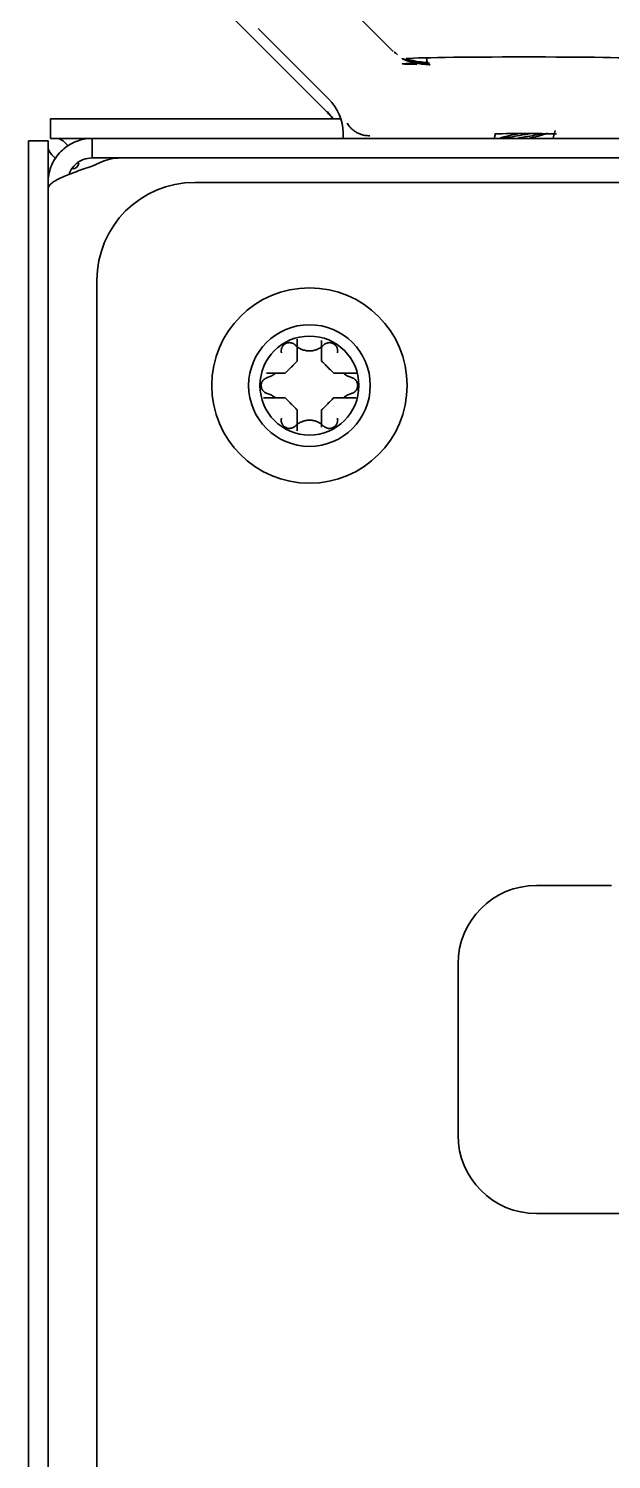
# Model space of a CAD drawing. Header units: inches. Extents: x 90 to 4161, y -506 to 3104.
# Drawn here: x 2250.1 to 2274, y 2880.7 to 2939.3 of the extents above; entities that cross this region are included whole.
import ezdxf

# ---------------------------------------------------------------- set-up
doc = ezdxf.new("R2010")
doc.units = ezdxf.units.IN
doc.layers.add('1', color=7, linetype='Continuous', true_color=0xffffff)

msp = doc.modelspace()

# ---------------------------------------------------------------- linework, layer by layer
at = {"layer": '1', "color": 7, "linetype": 'Continuous', "lineweight": 35}
for p, q in [((2265.012, 2938.373), (2257.023, 2946.362)), ((2254.941, 2943.247), (2262.219, 2935.969)), ((2259.497, 2939.292), (2262.384, 2936.404)), ((2265.054, 2938.342), (2265.116, 2938.289)), ((2265.073, 2938.32), (2265.116, 2938.289)), ((2265.555, 2938.067), (2265.588, 2938.068)), ((2266.391, 2938.098), (2266.391, 2938.047)), ((2250.991, 2935.597), (2252.991, 2935.597)), ((2250.991, 2934.797), (2250.991, 2935.597)), ((2262.885, 2935.597), (2252.991, 2935.597)), ((2250.091, 2932.697), (2250.091, 2934.697)), ((2250.091, 2934.697), (2250.891, 2934.697)), ((2250.891, 2934.697), (2250.891, 2932.997)), ((2252.684, 2934.797), (2250.991, 2934.797)), ((2252.691, 2934.797), (2253.017, 2934.797)), ((2253.017, 2934.797), (2253.862, 2934.797)), ((2253.862, 2934.797), (2309.555, 2934.797)), ((2262.97, 2935.025), (2262.974, 2934.797)), ((2269.193, 2934.988), (2269.202, 2934.956)), ((2269.444, 2934.825), (2269.364, 2934.797)), ((2252.691, 2933.997), (2253.017, 2933.997)), ((2253.017, 2933.808), (2252.691, 2933.656)), ((2253.862, 2933.997), (2253.017, 2933.997)), ((2253.862, 2933.997), (2309.555, 2933.997)), ((2253.862, 2933.995), (2309.191, 2933.995)), ((2259.591, 2933.995), (2259.591, 2933.997)), ((2262.988, 2933.997), (2262.988, 2933.995)), ((2269.187, 2933.997), (2269.188, 2933.995)), ((2271.6, 2933.995), (2271.6, 2933.997)), ((2250.891, 2932.997), (2250.891, 2932.747)), ((2311.391, 2932.997), (2256.891, 2932.997)), ((2256.891, 2932.997), (2315.892, 2932.997)), ((2250.091, 2932.697), (2250.091, 2518.674)), ((2250.891, 2292.897), (2250.891, 2932.747)), ((2252.891, 2928.997), (2252.891, 2841.492)), ((2252.891, 2842.997), (2252.891, 2928.997)), ((2273.955, 2904.215), (2270.891, 2904.215)), ((2267.674, 2900.997), (2267.674, 2893.997)), ((2270.891, 2890.78), (2284.891, 2890.78))]:
    msp.add_line(p, q, dxfattribs=at)
for radius in [4, 2.49, 2.025]:
    msp.add_circle((2261.591, 2924.679), radius, dxfattribs=at)
for centre, radius, start, end in [((2266.674, 2938.047), 0.283, 180, 241.92751), ((2251.891, 2933.797), 0.25, 270, 0), ((2253.862, 2931.995), 2, 90, 115), ((2256.891, 2928.997), 4, 90, 180), ((2256.891, 2928.997), 4, 90, 180), ((2270.891, 2900.997), 3.217, 90, 180), ((2270.891, 2893.997), 3.217, 180, 270)]:
    msp.add_arc(centre, radius, start, end, dxfattribs=at)
for centre, major_axis, ratio, start_param, end_param in [((2264.066, 2939.672), (1.014, -1.35), 0.045837, 5.971753, 5.988284), ((2270.035, 2933.288), (5, -5.063), 0.012264, 2.897551, 3.066746), ((2270.391, 2937.849), (-5, 0), 0.008727, 5.601264, 6.779796), ((2266.52, 2940.902), (-1.148, -2.772), 0.999955, 0.058747, 0.267615), ((2270.391, 2938.045), (5, 0), 0.017455, 0.087266, 2.885131), ((2260.9, 2934.478), (0.76, -1.85), 0.999821, 1.774906, 1.96609), ((2260.97, 2934.99), (1.841, 0.782), 0.999823, 5.899274, 6.667096), ((2270.391, 2934.954), (2.25, 0), 0.017455, 0.942723, 2.138046)]:
    msp.add_ellipse(centre, major_axis=major_axis, ratio=ratio, start_param=start_param, end_param=end_param, dxfattribs=at)
for points, knots in [([(2266.509, 2937.877), (2266.419, 2937.876), (2266.334, 2937.879), (2266.176, 2937.89), (2266.102, 2937.899), (2265.964, 2937.918), (2265.9, 2937.93), (2265.812, 2937.948), (2265.784, 2937.954), (2265.744, 2937.963), (2265.731, 2937.967), (2265.706, 2937.973), (2265.645, 2937.988), (2265.551, 2938.015), (2265.491, 2938.033), (2265.442, 2938.049), (2265.423, 2938.054), (2265.408, 2938.059), (2265.405, 2938.059), (2265.4, 2938.061), (2265.398, 2938.061), (2265.393, 2938.062), (2265.391, 2938.062), (2265.391, 2938.06), (2265.396, 2938.056), (2265.419, 2938.045), (2265.453, 2938.028), (2265.512, 2938.005), (2265.564, 2937.985), (2265.583, 2937.978), (2265.624, 2937.964), (2265.646, 2937.957), (2265.716, 2937.935), (2265.768, 2937.921), (2265.882, 2937.892), (2265.945, 2937.878), (2266.081, 2937.854), (2266.154, 2937.844), (2266.273, 2937.832), (2266.314, 2937.829), (2266.398, 2937.824), (2266.442, 2937.823), (2266.487, 2937.822)], [0, 0, 0, 0, 0.0625, 0.0625, 0.125, 0.125, 0.1875, 0.1875, 0.21875, 0.21875, 0.234375, 0.234375, 0.25, 0.3125, 0.375, 0.375, 0.4375, 0.4375, 0.453125, 0.453125, 0.46875, 0.46875, 0.5, 0.5, 0.5625, 0.5625, 0.625, 0.6875, 0.6875, 0.71875, 0.71875, 0.75, 0.75, 0.8125, 0.8125, 0.875, 0.875, 0.9375, 0.9375, 0.96875, 0.96875, 1, 1, 1, 1]), ([(2266.438, 2937.904), (2266.425, 2937.904), (2266.412, 2937.905), (2266.39, 2937.905), (2266.383, 2937.906), (2266.367, 2937.906), (2266.359, 2937.907), (2266.319, 2937.909), (2266.285, 2937.911), (2266.233, 2937.916), (2266.216, 2937.917), (2266.181, 2937.921), (2266.163, 2937.923), (2266.145, 2937.925)], [0, 0, 0, 0, 0.153224, 0.153224, 0.237902, 0.237902, 0.322579, 0.322579, 0.66129, 0.66129, 0.830645, 0.830645, 1, 1, 1, 1]), ([(2262.309, 2935.879), (2262.332, 2935.856), (2262.355, 2935.832), (2262.399, 2935.784), (2262.42, 2935.759), (2262.473, 2935.694), (2262.503, 2935.654), (2262.532, 2935.612)], [0, 0, 0, 0, 0.281294, 0.281294, 0.562588, 0.562588, 1, 1, 1, 1]), ([(2263.135, 2935.42), (2263.152, 2935.391), (2263.171, 2935.363), (2263.212, 2935.307), (2263.234, 2935.279), (2263.283, 2935.225), (2263.31, 2935.198), (2263.369, 2935.146), (2263.401, 2935.121), (2263.453, 2935.085), (2263.471, 2935.073), (2263.51, 2935.049), (2263.529, 2935.038), (2263.592, 2935.005), (2263.637, 2934.985), (2263.7, 2934.963), (2263.713, 2934.958), (2263.74, 2934.95), (2263.753, 2934.946), (2263.795, 2934.935), (2263.825, 2934.928), (2263.886, 2934.917), (2263.918, 2934.912), (2263.987, 2934.906), (2264.023, 2934.904), (2264.062, 2934.905)], [0, 0, 0, 0, 0.125, 0.125, 0.25, 0.25, 0.375, 0.375, 0.5, 0.5, 0.5625, 0.5625, 0.625, 0.625, 0.75, 0.75, 0.78125, 0.78125, 0.8125, 0.8125, 0.875, 0.875, 0.9375, 0.9375, 1, 1, 1, 1]), ([(2250.897, 2933.146), (2250.906, 2933.257), (2250.926, 2933.368), (2250.985, 2933.583), (2251.025, 2933.688), (2251.123, 2933.888), (2251.181, 2933.984), (2251.315, 2934.163), (2251.39, 2934.246), (2251.554, 2934.397), (2251.643, 2934.465), (2251.833, 2934.583), (2251.933, 2934.634), (2252.141, 2934.715), (2252.248, 2934.746), (2252.468, 2934.787), (2252.579, 2934.797), (2252.691, 2934.797)], [0, 0, 0, 0, 0.125, 0.125, 0.25, 0.25, 0.375, 0.375, 0.5, 0.5, 0.625, 0.625, 0.75, 0.75, 0.875, 0.875, 1, 1, 1, 1]), ([(2251.718, 2934.482), (2251.703, 2934.5), (2251.689, 2934.517), (2251.601, 2934.617), (2251.527, 2934.684), (2251.38, 2934.774), (2251.306, 2934.797), (2251.232, 2934.797)], [0, 0, 0, 0, 0.088137, 0.088137, 0.544069, 0.544069, 1, 1, 1, 1]), ([(2269.431, 2934.819), (2269.47, 2934.831), (2269.512, 2934.844), (2269.572, 2934.86), (2269.587, 2934.864), (2269.618, 2934.872), (2269.634, 2934.876), (2269.681, 2934.888), (2269.714, 2934.896), (2269.814, 2934.921), (2269.884, 2934.937), (2269.977, 2934.957), (2269.995, 2934.961), (2270.033, 2934.969), (2270.07, 2934.977), (2270.107, 2934.985), (2270.126, 2934.989)], [0, 0, 0, 0, 0.217125, 0.217125, 0.28836, 0.28836, 0.359595, 0.359595, 0.502066, 0.502066, 0.787007, 0.787007, 0.858242, 0.858242, 0.929477, 1, 1, 1, 1]), ([(2270.604, 2934.988), (2270.508, 2934.972), (2270.276, 2934.931), (2270.041, 2934.891), (2269.776, 2934.844), (2269.638, 2934.819), (2269.508, 2934.794), (2269.499, 2934.793)], [0, 0, 0, 0, 0.259408, 0.617047, 0.617047, 0.974685, 1, 1, 1, 1]), ([(2271.106, 2934.983), (2271.097, 2934.981), (2270.972, 2934.956), (2270.838, 2934.931), (2270.578, 2934.884), (2270.367, 2934.848), (2270.154, 2934.811), (2270.078, 2934.798)], [0, 0, 0, 0, 0.027657, 0.406516, 0.406516, 0.785376, 1, 1, 1, 1]), ([(2271.345, 2935.008), (2271.342, 2935.007), (2271.309, 2934.996), (2271.275, 2934.984), (2271.208, 2934.963), (2271.174, 2934.953), (2271.119, 2934.937), (2271.101, 2934.931), (2271.063, 2934.921), (2271.044, 2934.916), (2270.947, 2934.889), (2270.866, 2934.868), (2270.761, 2934.842), (2270.74, 2934.836), (2270.697, 2934.826), (2270.675, 2934.82), (2270.629, 2934.809), (2270.605, 2934.803), (2270.581, 2934.797)], [0, 0, 0, 0, 0.013394, 0.163883, 0.163883, 0.314372, 0.314372, 0.389616, 0.389616, 0.464861, 0.464861, 0.765839, 0.765839, 0.841084, 0.841084, 0.916328, 0.916328, 1, 1, 1, 1]), ([(2250.891, 2934.456), (2250.891, 2934.382), (2250.914, 2934.308), (2251.004, 2934.161), (2251.071, 2934.087), (2251.171, 2934), (2251.187, 2933.986), (2251.204, 2933.972)], [0, 0, 0, 0, 0.457352, 0.457352, 0.914704, 0.914704, 1, 1, 1, 1]), ([(2252.691, 2933.656), (2252.579, 2933.619), (2252.468, 2933.582), (2252.248, 2933.508), (2252.141, 2933.472), (2251.933, 2933.398), (2251.833, 2933.361), (2251.643, 2933.287), (2251.554, 2933.25), (2251.39, 2933.176), (2251.315, 2933.14), (2251.181, 2933.066), (2251.123, 2933.029), (2251.025, 2932.955), (2250.985, 2932.918), (2250.926, 2932.844), (2250.906, 2932.808), (2250.897, 2932.771)], [0, 0, 0, 0, 0.125, 0.125, 0.25, 0.25, 0.375, 0.375, 0.5, 0.5, 0.625, 0.625, 0.75, 0.75, 0.875, 0.875, 1, 1, 1, 1]), ([(2251.749, 2933.332), (2251.761, 2933.368), (2251.776, 2933.403), (2251.847, 2933.548), (2251.923, 2933.649), (2252.105, 2933.817), (2252.212, 2933.884), (2252.443, 2933.974), (2252.567, 2933.997), (2252.691, 2933.997)], [0, 0, 0, 0, 0.092302, 0.092302, 0.394868, 0.394868, 0.697434, 0.697434, 1, 1, 1, 1]), ([(2250.891, 2932.997), (2250.891, 2933.01), (2250.891, 2933.036), (2250.893, 2933.073), (2250.894, 2933.11), (2250.896, 2933.134), (2250.897, 2933.146)], [0, 0, 0, 0, 0.253656, 0.505818, 0.755049, 1, 1, 1, 1]), ([(2250.897, 2932.771), (2250.896, 2932.767), (2250.894, 2932.76), (2250.893, 2932.753), (2250.891, 2932.748), (2250.891, 2932.748), (2250.891, 2932.747)], [0, 0, 0, 0, 0.244951, 0.494182, 0.746344, 1, 1, 1, 1]), ([(2261.091, 2925.679), (2261.091, 2925.734), (2261.091, 2925.842), (2261.091, 2926.003), (2261.091, 2926.162), (2261.091, 2926.318), (2261.091, 2926.453), (2261.091, 2926.539), (2261.091, 2926.575)], [0, 0, 0, 0, 0.176379, 0.352757, 0.529136, 0.705514, 0.881893, 1, 1, 1, 1]), ([(2262.091, 2926.519), (2262.091, 2926.463), (2262.091, 2926.407), (2262.091, 2926.242), (2262.091, 2926.132), (2262.091, 2925.908), (2262.091, 2925.795), (2262.091, 2925.679)], [0, 0, 0, 0, 0.207293, 0.207293, 0.603646, 0.603646, 1, 1, 1, 1]), ([(2260.447, 2926.012), (2260.442, 2926.029), (2260.435, 2926.065), (2260.435, 2926.101), (2260.436, 2926.128), (2260.437, 2926.137), (2260.44, 2926.155), (2260.442, 2926.164), (2260.448, 2926.191), (2260.453, 2926.208), (2260.464, 2926.234), (2260.467, 2926.242), (2260.476, 2926.259), (2260.48, 2926.267), (2260.495, 2926.29), (2260.506, 2926.305), (2260.524, 2926.326), (2260.53, 2926.333), (2260.544, 2926.346), (2260.55, 2926.352), (2260.572, 2926.37), (2260.587, 2926.38), (2260.611, 2926.394), (2260.619, 2926.399), (2260.636, 2926.407), (2260.645, 2926.41), (2260.671, 2926.42), (2260.688, 2926.425), (2260.716, 2926.43), (2260.725, 2926.432), (2260.743, 2926.434), (2260.753, 2926.435), (2260.771, 2926.435), (2260.781, 2926.435), (2260.799, 2926.434), (2260.808, 2926.433), (2260.835, 2926.429), (2260.853, 2926.426), (2260.879, 2926.417), (2260.888, 2926.414), (2260.905, 2926.408), (2260.913, 2926.404), (2260.938, 2926.392), (2260.953, 2926.382), (2260.975, 2926.367), (2260.983, 2926.361), (2260.996, 2926.349), (2261.003, 2926.343), (2261.01, 2926.337)], [0, 0, 0, 0, 0.0625, 0.125, 0.125, 0.15625, 0.15625, 0.1875, 0.1875, 0.25, 0.25, 0.28125, 0.28125, 0.3125, 0.3125, 0.375, 0.375, 0.40625, 0.40625, 0.4375, 0.4375, 0.5, 0.5, 0.53125, 0.53125, 0.5625, 0.5625, 0.625, 0.625, 0.65625, 0.65625, 0.6875, 0.6875, 0.71875, 0.71875, 0.75, 0.75, 0.8125, 0.8125, 0.84375, 0.84375, 0.875, 0.875, 0.9375, 0.9375, 0.96875, 0.96875, 1, 1, 1, 1]), ([(2261.01, 2926.337), (2261.047, 2926.299), (2261.088, 2926.265), (2261.154, 2926.221), (2261.177, 2926.207), (2261.213, 2926.188), (2261.225, 2926.182), (2261.249, 2926.171), (2261.261, 2926.165), (2261.324, 2926.139), (2261.375, 2926.123), (2261.441, 2926.11), (2261.455, 2926.108), (2261.481, 2926.104), (2261.495, 2926.102), (2261.536, 2926.098), (2261.563, 2926.096), (2261.646, 2926.096), (2261.7, 2926.102), (2261.779, 2926.118), (2261.805, 2926.124), (2261.844, 2926.136), (2261.857, 2926.14), (2261.883, 2926.15), (2261.895, 2926.155), (2261.957, 2926.18), (2262.004, 2926.206), (2262.071, 2926.25), (2262.093, 2926.266), (2262.134, 2926.3), (2262.154, 2926.318), (2262.173, 2926.337)], [0, 0, 0, 0, 0.125, 0.125, 0.1875, 0.1875, 0.21875, 0.21875, 0.25, 0.25, 0.375, 0.375, 0.40625, 0.40625, 0.4375, 0.4375, 0.5, 0.5, 0.625, 0.625, 0.6875, 0.6875, 0.71875, 0.71875, 0.75, 0.75, 0.875, 0.875, 0.9375, 0.9375, 1, 1, 1, 1]), ([(2262.173, 2926.337), (2262.186, 2926.35), (2262.213, 2926.373), (2262.244, 2926.392), (2262.269, 2926.404), (2262.277, 2926.408), (2262.294, 2926.414), (2262.303, 2926.417), (2262.329, 2926.425), (2262.346, 2926.429), (2262.374, 2926.433), (2262.383, 2926.434), (2262.401, 2926.435), (2262.411, 2926.435), (2262.438, 2926.434), (2262.456, 2926.432), (2262.484, 2926.427), (2262.493, 2926.425), (2262.511, 2926.42), (2262.519, 2926.417), (2262.545, 2926.407), (2262.562, 2926.399), (2262.586, 2926.385), (2262.594, 2926.38), (2262.609, 2926.37), (2262.617, 2926.364), (2262.638, 2926.347), (2262.652, 2926.334), (2262.67, 2926.313), (2262.676, 2926.306), (2262.687, 2926.291), (2262.692, 2926.283), (2262.706, 2926.26), (2262.715, 2926.243), (2262.725, 2926.218), (2262.728, 2926.209), (2262.734, 2926.191), (2262.736, 2926.183), (2262.742, 2926.156), (2262.745, 2926.138), (2262.747, 2926.111), (2262.747, 2926.102), (2262.747, 2926.083), (2262.746, 2926.074), (2262.743, 2926.047), (2262.74, 2926.029), (2262.736, 2926.012)], [0, 0, 0, 0, 0.0625, 0.125, 0.125, 0.15625, 0.15625, 0.1875, 0.1875, 0.25, 0.25, 0.28125, 0.28125, 0.3125, 0.3125, 0.375, 0.375, 0.40625, 0.40625, 0.4375, 0.4375, 0.5, 0.5, 0.53125, 0.53125, 0.5625, 0.5625, 0.625, 0.625, 0.65625, 0.65625, 0.6875, 0.6875, 0.75, 0.75, 0.78125, 0.78125, 0.8125, 0.8125, 0.875, 0.875, 0.90625, 0.90625, 0.9375, 0.9375, 1, 1, 1, 1]), ([(2259.865, 2924.354), (2259.848, 2924.359), (2259.814, 2924.371), (2259.782, 2924.389), (2259.759, 2924.404), (2259.752, 2924.409), (2259.737, 2924.421), (2259.73, 2924.427), (2259.71, 2924.445), (2259.698, 2924.459), (2259.681, 2924.48), (2259.676, 2924.488), (2259.666, 2924.503), (2259.661, 2924.511), (2259.648, 2924.536), (2259.64, 2924.552), (2259.631, 2924.579), (2259.629, 2924.588), (2259.624, 2924.606), (2259.622, 2924.615), (2259.618, 2924.642), (2259.616, 2924.66), (2259.616, 2924.688), (2259.616, 2924.698), (2259.618, 2924.716), (2259.619, 2924.726), (2259.624, 2924.753), (2259.628, 2924.771), (2259.637, 2924.797), (2259.64, 2924.806), (2259.648, 2924.823), (2259.652, 2924.831), (2259.665, 2924.855), (2259.675, 2924.871), (2259.692, 2924.893), (2259.698, 2924.9), (2259.71, 2924.913), (2259.717, 2924.92), (2259.737, 2924.938), (2259.751, 2924.95), (2259.774, 2924.965), (2259.782, 2924.97), (2259.798, 2924.978), (2259.806, 2924.983), (2259.831, 2924.994), (2259.848, 2925), (2259.865, 2925.005)], [0, 0, 0, 0, 0.0625, 0.125, 0.125, 0.15625, 0.15625, 0.1875, 0.1875, 0.25, 0.25, 0.28125, 0.28125, 0.3125, 0.3125, 0.375, 0.375, 0.40625, 0.40625, 0.4375, 0.4375, 0.5, 0.5, 0.53125, 0.53125, 0.5625, 0.5625, 0.625, 0.625, 0.65625, 0.65625, 0.6875, 0.6875, 0.75, 0.75, 0.78125, 0.78125, 0.8125, 0.8125, 0.875, 0.875, 0.90625, 0.90625, 0.9375, 0.9375, 1, 1, 1, 1]), ([(2259.837, 2925.179), (2259.865, 2925.179), (2259.892, 2925.179), (2260.029, 2925.179), (2260.139, 2925.179), (2260.362, 2925.179), (2260.476, 2925.179), (2260.591, 2925.179)], [0, 0, 0, 0, 0.114015, 0.114015, 0.557008, 0.557008, 1, 1, 1, 1]), ([(2259.865, 2925.005), (2259.917, 2925.018), (2259.966, 2925.037), (2260.038, 2925.072), (2260.061, 2925.085), (2260.095, 2925.106), (2260.107, 2925.114), (2260.129, 2925.129), (2260.14, 2925.137), (2260.162, 2925.154), (2260.172, 2925.162), (2260.183, 2925.171)], [0, 0, 0, 0, 0.4426, 0.4426, 0.6639, 0.6639, 0.77455, 0.77455, 0.885201, 0.885201, 1, 1, 1, 1]), ([(2262.591, 2925.179), (2262.645, 2925.179), (2262.753, 2925.179), (2262.915, 2925.179), (2263.074, 2925.179), (2263.229, 2925.179), (2263.381, 2925.179), (2263.485, 2925.179), (2263.539, 2925.179)], [0, 0, 0, 0, 0.166712, 0.333424, 0.500135, 0.666847, 0.833559, 1, 1, 1, 1]), ([(2262.998, 2925.172), (2263.009, 2925.163), (2263.041, 2925.137), (2263.074, 2925.114), (2263.108, 2925.093), (2263.12, 2925.086), (2263.144, 2925.073), (2263.155, 2925.067), (2263.215, 2925.037), (2263.265, 2925.019), (2263.317, 2925.005)], [0, 0, 0, 0, 0.11426, 0.335695, 0.335695, 0.446413, 0.446413, 0.55713, 0.55713, 1, 1, 1, 1]), ([(2263.317, 2925.005), (2263.334, 2925), (2263.368, 2924.988), (2263.4, 2924.97), (2263.423, 2924.955), (2263.43, 2924.95), (2263.445, 2924.938), (2263.452, 2924.932), (2263.472, 2924.914), (2263.484, 2924.9), (2263.501, 2924.879), (2263.506, 2924.871), (2263.516, 2924.856), (2263.521, 2924.848), (2263.534, 2924.823), (2263.542, 2924.807), (2263.551, 2924.78), (2263.553, 2924.771), (2263.558, 2924.753), (2263.56, 2924.744), (2263.564, 2924.717), (2263.566, 2924.699), (2263.566, 2924.671), (2263.566, 2924.661), (2263.564, 2924.643), (2263.563, 2924.634), (2263.558, 2924.606), (2263.554, 2924.588), (2263.545, 2924.562), (2263.542, 2924.553), (2263.534, 2924.536), (2263.53, 2924.528), (2263.517, 2924.504), (2263.507, 2924.488), (2263.49, 2924.466), (2263.484, 2924.459), (2263.472, 2924.446), (2263.465, 2924.439), (2263.445, 2924.421), (2263.431, 2924.409), (2263.408, 2924.394), (2263.401, 2924.389), (2263.385, 2924.381), (2263.377, 2924.376), (2263.352, 2924.365), (2263.335, 2924.359), (2263.317, 2924.354)], [0, 0, 0, 0, 0.0625, 0.125, 0.125, 0.15625, 0.15625, 0.1875, 0.1875, 0.25, 0.25, 0.28125, 0.28125, 0.3125, 0.3125, 0.375, 0.375, 0.40625, 0.40625, 0.4375, 0.4375, 0.5, 0.5, 0.53125, 0.53125, 0.5625, 0.5625, 0.625, 0.625, 0.65625, 0.65625, 0.6875, 0.6875, 0.75, 0.75, 0.78125, 0.78125, 0.8125, 0.8125, 0.875, 0.875, 0.90625, 0.90625, 0.9375, 0.9375, 1, 1, 1, 1]), ([(2260.591, 2924.179), (2260.537, 2924.179), (2260.429, 2924.179), (2260.267, 2924.179), (2260.108, 2924.179), (2259.953, 2924.179), (2259.82, 2924.179), (2259.736, 2924.179), (2259.704, 2924.179)], [0, 0, 0, 0, 0.177991, 0.355983, 0.533974, 0.711965, 0.889957, 1, 1, 1, 1]), ([(2260.184, 2924.187), (2260.173, 2924.196), (2260.141, 2924.222), (2260.108, 2924.245), (2260.073, 2924.266), (2260.062, 2924.273), (2260.038, 2924.286), (2260.026, 2924.292), (2259.966, 2924.322), (2259.917, 2924.34), (2259.865, 2924.354)], [0, 0, 0, 0, 0.114897, 0.336173, 0.336173, 0.446811, 0.446811, 0.557449, 0.557449, 1, 1, 1, 1]), ([(2263.498, 2924.179), (2263.42, 2924.179), (2263.341, 2924.179), (2263.153, 2924.179), (2263.043, 2924.179), (2262.82, 2924.179), (2262.706, 2924.179), (2262.591, 2924.179)], [0, 0, 0, 0, 0.268822, 0.268822, 0.634411, 0.634411, 1, 1, 1, 1]), ([(2263.317, 2924.354), (2263.265, 2924.34), (2263.216, 2924.322), (2263.144, 2924.287), (2263.121, 2924.274), (2263.087, 2924.253), (2263.075, 2924.245), (2263.053, 2924.23), (2263.042, 2924.222), (2263.02, 2924.205), (2263.01, 2924.197), (2262.999, 2924.188)], [0, 0, 0, 0, 0.442502, 0.442502, 0.663754, 0.663754, 0.774379, 0.774379, 0.885005, 0.885005, 1, 1, 1, 1]), ([(2261.091, 2922.831), (2261.091, 2922.89), (2261.091, 2922.949), (2261.091, 2923.117), (2261.091, 2923.227), (2261.091, 2923.451), (2261.091, 2923.564), (2261.091, 2923.679)], [0, 0, 0, 0, 0.215802, 0.215802, 0.607901, 0.607901, 1, 1, 1, 1]), ([(2262.091, 2923.679), (2262.091, 2923.625), (2262.091, 2923.517), (2262.091, 2923.355), (2262.091, 2923.197), (2262.091, 2923.069), (2262.091, 2922.994), (2262.091, 2922.971)], [0, 0, 0, 0, 0.223977, 0.447953, 0.67193, 0.895907, 1, 1, 1, 1]), ([(2261.01, 2923.022), (2260.997, 2923.009), (2260.969, 2922.986), (2260.938, 2922.967), (2260.914, 2922.955), (2260.905, 2922.951), (2260.888, 2922.945), (2260.88, 2922.942), (2260.854, 2922.934), (2260.836, 2922.93), (2260.799, 2922.925), (2260.781, 2922.924), (2260.744, 2922.925), (2260.725, 2922.927), (2260.698, 2922.932), (2260.689, 2922.934), (2260.671, 2922.939), (2260.663, 2922.942), (2260.636, 2922.952), (2260.62, 2922.96), (2260.596, 2922.974), (2260.588, 2922.979), (2260.573, 2922.989), (2260.565, 2922.995), (2260.544, 2923.012), (2260.53, 2923.025), (2260.512, 2923.046), (2260.506, 2923.053), (2260.495, 2923.068), (2260.49, 2923.076), (2260.476, 2923.1), (2260.467, 2923.116), (2260.457, 2923.141), (2260.454, 2923.15), (2260.448, 2923.167), (2260.446, 2923.176), (2260.44, 2923.203), (2260.437, 2923.221), (2260.435, 2923.248), (2260.435, 2923.257), (2260.435, 2923.276), (2260.436, 2923.285), (2260.439, 2923.312), (2260.442, 2923.33), (2260.447, 2923.347)], [0, 0, 0, 0, 0.0625, 0.125, 0.125, 0.15625, 0.15625, 0.1875, 0.1875, 0.25, 0.25, 0.3125, 0.3125, 0.375, 0.375, 0.40625, 0.40625, 0.4375, 0.4375, 0.5, 0.5, 0.53125, 0.53125, 0.5625, 0.5625, 0.625, 0.625, 0.65625, 0.65625, 0.6875, 0.6875, 0.75, 0.75, 0.78125, 0.78125, 0.8125, 0.8125, 0.875, 0.875, 0.90625, 0.90625, 0.9375, 0.9375, 1, 1, 1, 1]), ([(2262.172, 2923.022), (2262.134, 2923.06), (2262.093, 2923.094), (2262.027, 2923.138), (2262.005, 2923.152), (2261.957, 2923.177), (2261.933, 2923.189), (2261.858, 2923.22), (2261.807, 2923.236), (2261.741, 2923.249), (2261.727, 2923.251), (2261.7, 2923.255), (2261.687, 2923.257), (2261.646, 2923.261), (2261.619, 2923.263), (2261.536, 2923.263), (2261.482, 2923.257), (2261.403, 2923.241), (2261.377, 2923.235), (2261.338, 2923.223), (2261.325, 2923.218), (2261.299, 2923.209), (2261.287, 2923.204), (2261.225, 2923.179), (2261.178, 2923.153), (2261.111, 2923.109), (2261.09, 2923.093), (2261.048, 2923.059), (2261.028, 2923.041), (2261.01, 2923.022)], [0, 0, 0, 0, 0.125, 0.125, 0.1875, 0.1875, 0.25, 0.25, 0.375, 0.375, 0.40625, 0.40625, 0.4375, 0.4375, 0.5, 0.5, 0.625, 0.625, 0.6875, 0.6875, 0.71875, 0.71875, 0.75, 0.75, 0.875, 0.875, 0.9375, 0.9375, 1, 1, 1, 1]), ([(2262.735, 2923.348), (2262.74, 2923.33), (2262.747, 2923.295), (2262.747, 2923.258), (2262.746, 2923.231), (2262.745, 2923.222), (2262.742, 2923.204), (2262.74, 2923.195), (2262.734, 2923.168), (2262.729, 2923.151), (2262.719, 2923.125), (2262.715, 2923.117), (2262.706, 2923.1), (2262.702, 2923.092), (2262.687, 2923.069), (2262.677, 2923.054), (2262.658, 2923.033), (2262.652, 2923.026), (2262.639, 2923.013), (2262.632, 2923.007), (2262.61, 2922.989), (2262.595, 2922.979), (2262.571, 2922.965), (2262.563, 2922.96), (2262.546, 2922.952), (2262.537, 2922.949), (2262.511, 2922.939), (2262.494, 2922.934), (2262.466, 2922.929), (2262.457, 2922.927), (2262.438, 2922.925), (2262.429, 2922.924), (2262.411, 2922.924), (2262.401, 2922.924), (2262.383, 2922.925), (2262.374, 2922.926), (2262.347, 2922.929), (2262.329, 2922.933), (2262.302, 2922.942), (2262.294, 2922.945), (2262.277, 2922.951), (2262.268, 2922.955), (2262.244, 2922.967), (2262.229, 2922.977), (2262.206, 2922.992), (2262.199, 2922.998), (2262.185, 2923.01), (2262.179, 2923.016), (2262.172, 2923.022)], [0, 0, 0, 0, 0.0625, 0.125, 0.125, 0.15625, 0.15625, 0.1875, 0.1875, 0.25, 0.25, 0.28125, 0.28125, 0.3125, 0.3125, 0.375, 0.375, 0.40625, 0.40625, 0.4375, 0.4375, 0.5, 0.5, 0.53125, 0.53125, 0.5625, 0.5625, 0.625, 0.625, 0.65625, 0.65625, 0.6875, 0.6875, 0.71875, 0.71875, 0.75, 0.75, 0.8125, 0.8125, 0.84375, 0.84375, 0.875, 0.875, 0.9375, 0.9375, 0.96875, 0.96875, 1, 1, 1, 1])]:
    msp.add_open_spline(points, degree=3, knots=knots, dxfattribs=at)
for points, degree in [([(2262.219, 2935.969), (2262.247, 2935.941), (2262.274, 2935.914), (2262.302, 2935.887)], 3), ([(2262.309, 2935.879), (2262.307, 2935.882), (2262.304, 2935.884), (2262.302, 2935.887)], 3), ([(2252.691, 2933.997), (2252.691, 2934.797)], 1), ([(2269.202, 2934.967), (2269.18, 2934.882), (2269.157, 2934.797)], 2), ([(2271.565, 2934.797), (2271.611, 2934.957), (2271.653, 2935.115)], 2), ([(2260.591, 2925.179), (2260.615, 2925.203), (2260.662, 2925.251), (2260.734, 2925.322), (2260.805, 2925.393), (2260.877, 2925.465), (2260.948, 2925.536), (2261.019, 2925.608), (2261.067, 2925.656), (2261.091, 2925.679)], 3), ([(2262.091, 2925.679), (2262.117, 2925.653), (2262.168, 2925.602), (2262.242, 2925.528), (2262.314, 2925.457), (2262.384, 2925.387), (2262.453, 2925.317), (2262.522, 2925.249), (2262.568, 2925.202), (2262.591, 2925.179)], 3), ([(2261.091, 2923.679), (2261.065, 2923.706), (2261.014, 2923.757), (2260.94, 2923.83), (2260.868, 2923.902), (2260.798, 2923.972), (2260.729, 2924.042), (2260.66, 2924.11), (2260.614, 2924.156), (2260.591, 2924.179)], 3), ([(2262.591, 2924.179), (2262.567, 2924.156), (2262.52, 2924.108), (2262.448, 2924.037), (2262.377, 2923.965), (2262.306, 2923.894), (2262.234, 2923.822), (2262.163, 2923.751), (2262.115, 2923.703), (2262.091, 2923.679)], 3)]:
    msp.add_open_spline(points, degree=degree, dxfattribs=at)

doc.saveas('drawing.dxf')
